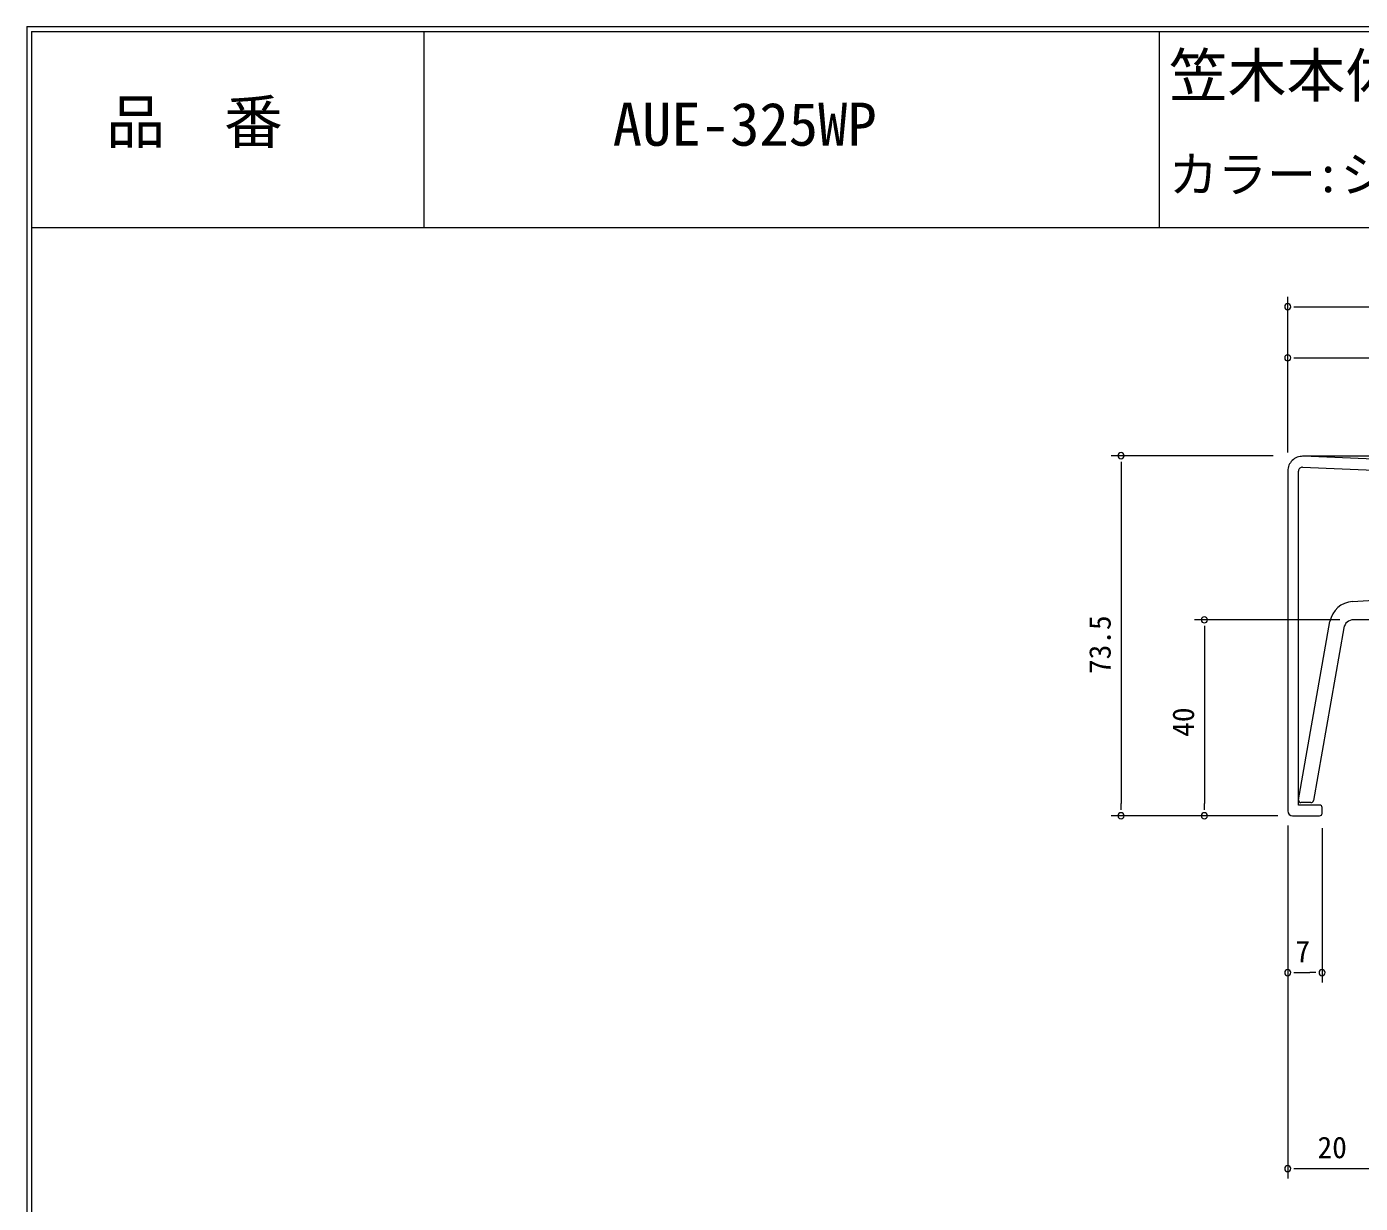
# Model space of a CAD drawing. Units: millimetres, scale not verified. Extents: x -400 to 3744, y -276 to 280.
# Drawn here: x 1266.2 to 1538.2, y 35.8 to 275.9 of the extents above; entities that cross this region are included whole.
import ezdxf
from ezdxf.enums import TextEntityAlignment as Align

# ---------------------------------------------------------------- set-up
doc = ezdxf.new("R2010")
doc.units = ezdxf.units.MM
doc.header["$LTSCALE"] = 2
doc.layers.add('0-0_0', color=7, linetype='Continuous', lineweight=9)
doc.styles.add('ＭＳ ゴシック', font='')
doc.styles.get('ＭＳ ゴシック').set_extended_font_data('MS Gothic')

msp = doc.modelspace()

# ---------------------------------------------------------------- linework, layer by layer
at = {"layer": '0-0_0', "color": 3, "lineweight": 18}
for p, q in [((1266.154, 275.927), (1266.154, -274.073)), ((1266.154, 275.927), (2066.154, 275.927)), ((1267.154, 274.927), (1267.154, -273.073)), ((1267.154, 274.927), (2065.154, 274.927)), ((1347.154, 274.927), (1347.154, 234.927)), ((1497.154, 274.927), (1497.154, 234.927)), ((1267.154, 234.927), (2065.154, 234.927))]:
    msp.add_line(p, q, dxfattribs=at)
at = {"layer": '0-0_0'}
for p, q in [((1523.402, 191.365), (1523.402, 220.76)), ((1524.652, 218.76), (1525.902, 218.76)), ((1525.902, 218.76), (1845.902, 218.76)), ((1523.404, 189.036), (1523.404, 210.336)), ((1524.654, 208.336), (1525.904, 208.336)), ((1525.904, 208.336), (1730.902, 208.336)), ((1520.402, 188.365), (1487.402, 188.365)), ((1526.402, 188.365), (1875.402, 188.365)), ((1489.402, 187.115), (1489.402, 185.865)), ((1489.402, 185.865), (1489.402, 117.365)), ((1536.626, 158.613), (1555.464, 159.806)), ((1534.055, 154.864), (1504.402, 154.864)), ((1506.402, 153.614), (1506.402, 152.364)), ((1506.402, 152.364), (1506.402, 117.365)), ((1525.61, 118.152), (1532.018, 154.492)), ((1534.838, 153.212), (1528.626, 117.978)), ((1834.997, 154.865), (1536.808, 154.865)), ((1489.402, 116.115), (1489.402, 117.365)), ((1506.402, 116.115), (1506.402, 117.365)), ((1528.133, 117.565), (1526.102, 117.565)), ((1521.402, 114.865), (1487.402, 114.865)), ((1521.402, 114.865), (1504.402, 114.865)), ((1523.402, 112.865), (1523.402, 40.865)), ((1523.402, 112.865), (1523.402, 80.865)), ((1530.402, 112.365), (1530.402, 80.865)), ((1524.652, 82.865), (1525.902, 82.865)), ((1525.902, 82.865), (1527.902, 82.865)), ((1529.152, 82.865), (1527.902, 82.865)), ((1524.652, 42.865), (1525.902, 42.865)), ((1525.902, 42.865), (1540.902, 42.865))]:
    msp.add_line(p, q, dxfattribs=at)
at = {"layer": '0-0_0', "lineweight": 18}
for p, q in [((1845.527, 174.982), (1526.527, 188.235)), ((1523.402, 185.238), (1523.402, 115.865)), ((1526.436, 186.037), (1845.436, 172.784)), ((1524.402, 114.865), (1529.902, 114.865)), ((1530.402, 115.365), (1530.402, 116.565))]:
    msp.add_line(p, q, dxfattribs=at)
msp.add_lwpolyline([(1529.902, 117.065), (1525.602, 117.065), (1525.602, 185.238)], dxfattribs=at)
at = {"layer": '0-0_0'}
for centre, radius, start, end in [((1523.402, 218.76), 0.625, 0, 180), ((1523.402, 218.76), 0.625, 180, 0), ((1523.404, 208.336), 0.625, 0, 180), ((1523.404, 208.336), 0.625, 180, 0), ((1489.402, 188.365), 0.625, 90, 270), ((1489.402, 188.365), 0.625, 270, 90), ((1536.942, 153.623), 5, 93.62142, 170), ((1506.402, 154.864), 0.625, 90, 270), ((1506.402, 154.864), 0.625, 270, 90), ((1536.808, 152.865), 2, 90, 170), ((1526.102, 118.065), 0.5, 170, 270), ((1528.133, 118.065), 0.5, 270, 350), ((1489.402, 114.865), 0.625, 90, 270), ((1489.402, 114.865), 0.625, 270, 90), ((1506.402, 114.865), 0.625, 90, 270), ((1506.402, 114.865), 0.625, 270, 90), ((1523.402, 82.865), 0.625, 0, 180), ((1523.402, 82.865), 0.625, 180, 0), ((1530.402, 82.865), 0.625, 0, 180), ((1530.402, 82.865), 0.625, 180, 0), ((1523.402, 42.865), 0.625, 0, 180), ((1523.402, 42.865), 0.625, 180, 0)]:
    msp.add_arc(centre, radius, start, end, dxfattribs=at)
at = {"layer": '0-0_0', "lineweight": 18}
for centre, radius, start, end in [((1526.402, 185.238), 3, 87.621, 180), ((1526.402, 185.238), 0.8, 87.621, 180), ((1529.902, 116.565), 0.5, 0, 90), ((1524.402, 115.865), 1, 180, 270), ((1529.902, 115.365), 0.5, 270, 0)]:
    msp.add_arc(centre, radius, start, end, dxfattribs=at)

# ---------------------------------------------------------------- texts
at = {"layer": '0-0_0', "style": 'ＭＳ ゴシック'}
for s, height, p in [('笠木本体:L=4000 t=2.2', 8.798, (1499.154, 258.927)), ('品\u3000番', 8.798, (1282.391, 249.476)), ('AUE-325WP', 8.798, (1385.695, 248.988)), ('カラー:シルバー、ステンカラー(受注生産:アンバー、ブラック)', 7.331, (1499.154, 239.927)), ('7', 4.399, (1524.968, 83.665)), ('20', 4.399, (1529.473, 43.665))]:
    msp.add_text(s, height=height, dxfattribs=at).set_placement(p, align=Align.BOTTOM_LEFT)
for s, p in [('73.5', (1488.602, 143.803)), ('40', (1505.602, 130.997))]:
    msp.add_text(s, height=4.399, rotation=90, dxfattribs=at).set_placement(p, align=Align.BOTTOM_LEFT)

doc.saveas('drawing.dxf')
